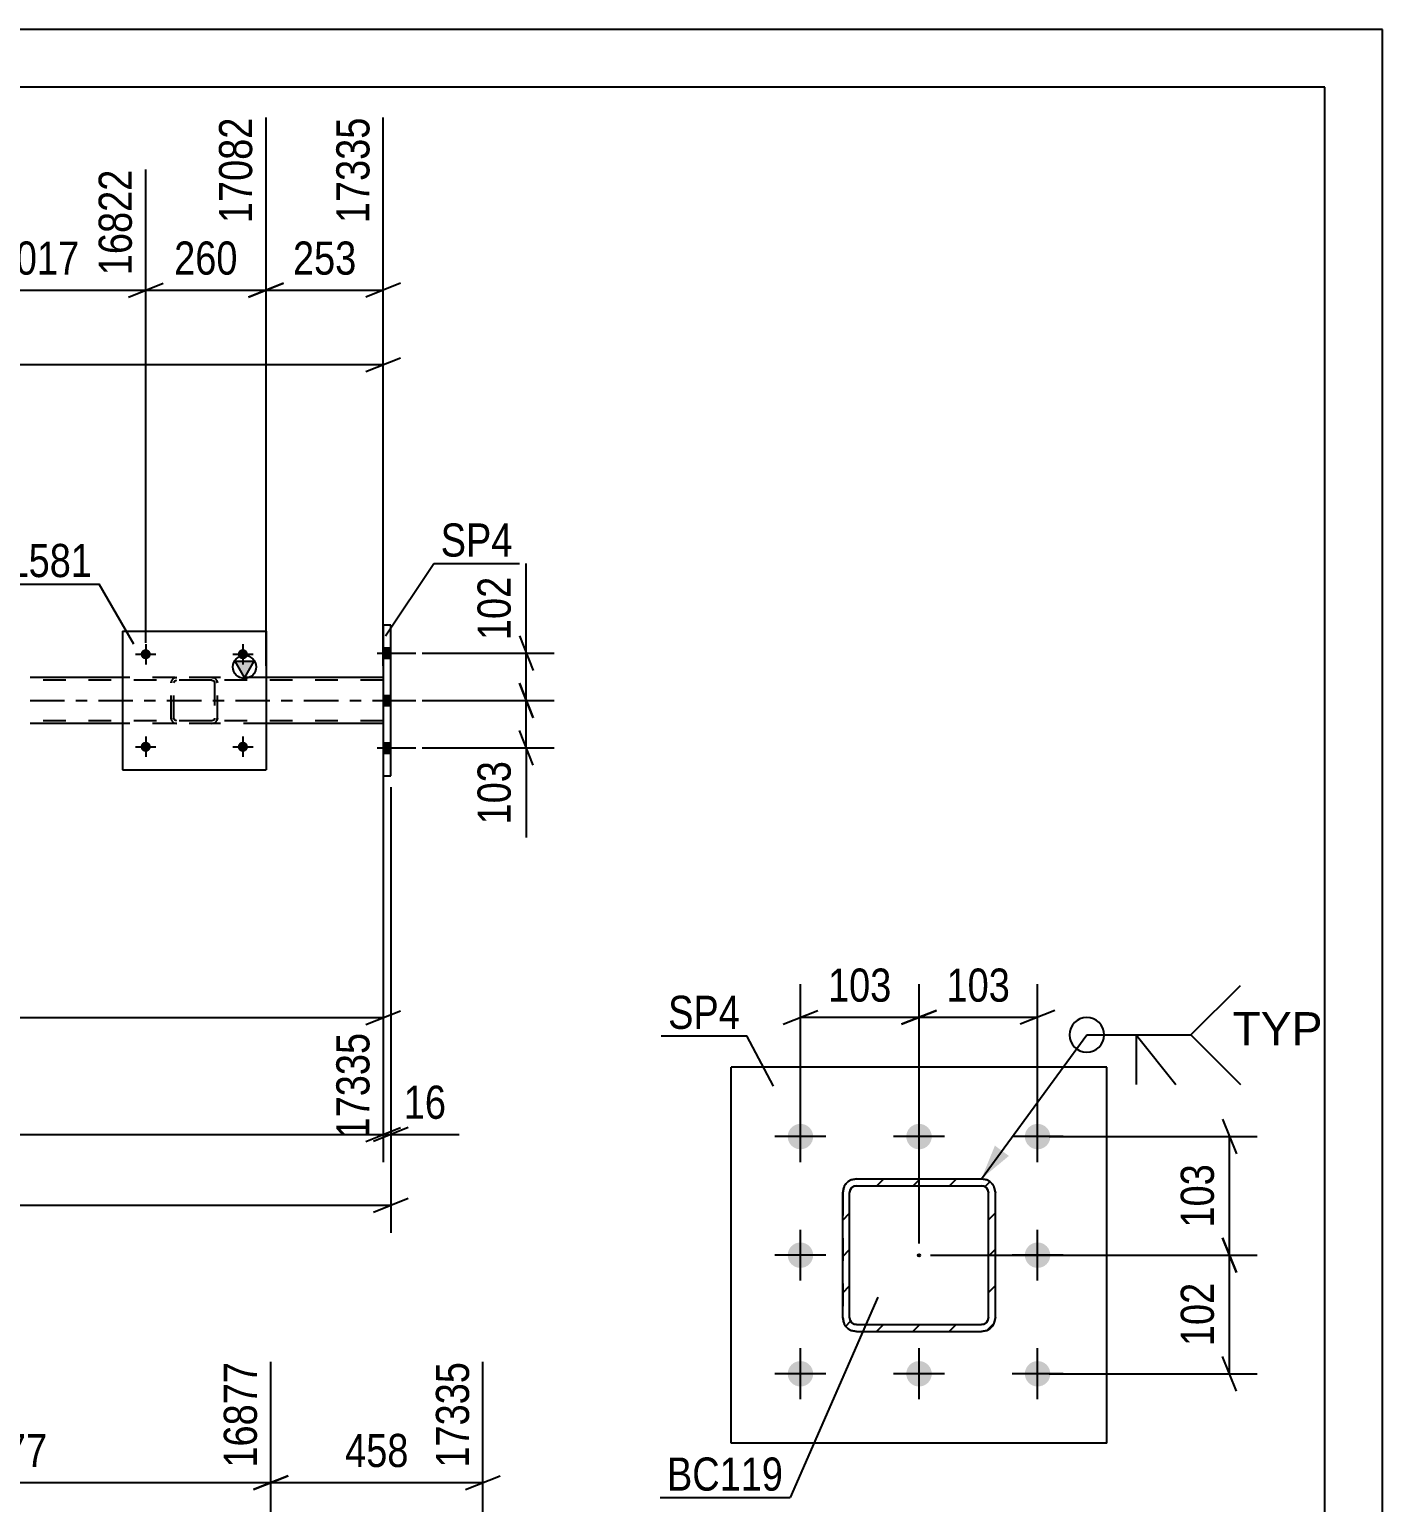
# Model space of a CAD drawing. Header units: millimetres. Extents: x 0 to 841, y 0 to 594.
# Drawn here: x 724 to 841, y 466.7 to 594 of the extents above; entities that cross this region are included whole.
import ezdxf

# ---------------------------------------------------------------- set-up
doc = ezdxf.new("R2010")
doc.units = ezdxf.units.MM
doc.linetypes.add('DXK_LINE_DOT2', pattern=[3.9198, 1.9599, -1.9599])
doc.linetypes.add('DXK_LINE_DOT3', pattern=[5.9187, 2.979, -0.9799, 0.9799, -0.9799])
doc.styles.add('Arial', font='arial.ttf', dxfattribs={"height": 0.2})
doc.styles.add('Arial Narrow', font='ARIALN.TTF', dxfattribs={"height": 0.2})

# ---------------------------------------------------------------- blocks, each defined once
blk = doc.blocks.new('Unknown-389678698-1133 - 46257')
at = {"color": 5, "linetype": 'Continuous'}
for p, q in [((841, 594), (0, 594)), ((841, 0), (841, 594)), ((836, 589), (5, 589)), ((836, 5), (836, 589))]:
    blk.add_line(p, q, dxfattribs=at)
blk = doc.blocks.new('Bolt-389678698-37378 - 6591')
at = {"linetype": 'Continuous'}
for points in [[(734.52, 532, -1), (733.64, 532, -1)], [(742.92, 532, -1), (742.04, 532, -1)]]:
    blk.add_hatch(color=1, dxfattribs=at).paths.add_polyline_path(points)
at = {"color": 1, "linetype": 'Continuous'}
for p, q in [((734.08, 532.88), (734.08, 531.12)), ((742.48, 532.88), (742.48, 531.12)), ((733.2, 532), (734.96, 532)), ((741.6, 532), (743.36, 532))]:
    blk.add_line(p, q, dxfattribs=at)
blk = doc.blocks.new('Part-389678698-6710 - 6591')
at = {"linetype": 'Continuous'}
blk.add_hatch(color=2, dxfattribs=at).paths.add_polyline_path([(742.62, 538), (741.82, 539.4), (743.42, 539.4)])
at = {"color": 2, "linetype": 'Continuous'}
for p, q in [((742.62, 538), (741.82, 539.4)), ((741.82, 539.4), (743.42, 539.4)), ((743.42, 539.4), (742.62, 538)), ((732.08, 538), (724.08, 538)), ((754.62, 538), (744.48, 538)), ((732.08, 534), (724.08, 534)), ((754.62, 534), (744.48, 534))]:
    blk.add_line(p, q, dxfattribs=at)
at = {"color": 7, "linetype": 'DXK_LINE_DOT2'}
for p, q in [((744.48, 538), (724.08, 538)), ((754.62, 537.76), (724.08, 537.76)), ((754.62, 538), (754.62, 534)), ((754.62, 534.24), (724.08, 534.24)), ((744.48, 534), (732.08, 534))]:
    blk.add_line(p, q, dxfattribs=at)
at = {"color": 7, "linetype": 'DXK_LINE_DOT3'}
blk.add_line((724.08, 536), (754.62, 536), dxfattribs=at)
at = {"color": 2, "linetype": 'Continuous'}
blk.add_circle((742.62, 538.9), 1, dxfattribs=at)
blk = doc.blocks.new('Bolt-389678698-6637 - 6591')
at = {"linetype": 'Continuous'}
for points in [[(755.26, 539.66), (755.26, 540.54), (754.62, 540.54), (754.62, 539.66)], [(755.26, 539.66), (755.26, 540.54), (754.62, 540.54), (754.62, 539.66)], [(755.26, 539.66), (755.26, 540.54), (754.62, 540.54), (754.62, 539.66)], [(755.26, 535.56), (755.26, 536.44), (754.62, 536.44), (754.62, 535.56)], [(755.26, 535.56), (755.26, 536.44), (754.62, 536.44), (754.62, 535.56)], [(755.26, 531.46), (755.26, 532.34), (754.62, 532.34), (754.62, 531.46)], [(755.26, 531.46), (755.26, 532.34), (754.62, 532.34), (754.62, 531.46)], [(755.26, 531.46), (755.26, 532.34), (754.62, 532.34), (754.62, 531.46)]]:
    blk.add_hatch(color=1, dxfattribs=at).paths.add_polyline_path(points)
at = {"color": 1, "linetype": 'Continuous'}
for p, q in [((754.1, 540.1), (757.42, 540.1)), ((754.1, 540.1), (757.42, 540.1)), ((754.1, 540.1), (757.42, 540.1)), ((754.62, 540.54), (755.26, 540.54)), ((754.62, 540.54), (755.26, 540.54)), ((754.62, 540.54), (755.26, 540.54)), ((754.62, 539.66), (755.26, 539.66)), ((754.62, 539.66), (755.26, 539.66)), ((754.62, 539.66), (755.26, 539.66)), ((754.62, 536.44), (755.26, 536.44)), ((754.62, 536.44), (755.26, 536.44)), ((754.1, 536), (757.42, 536)), ((754.1, 536), (757.42, 536)), ((754.62, 535.56), (755.26, 535.56)), ((754.62, 535.56), (755.26, 535.56)), ((754.62, 532.34), (755.26, 532.34)), ((754.62, 532.34), (755.26, 532.34)), ((754.62, 532.34), (755.26, 532.34)), ((754.1, 531.9), (757.42, 531.9)), ((754.1, 531.9), (757.42, 531.9)), ((754.1, 531.9), (757.42, 531.9)), ((754.62, 531.46), (755.26, 531.46)), ((754.62, 531.46), (755.26, 531.46)), ((754.62, 531.46), (755.26, 531.46))]:
    blk.add_line(p, q, dxfattribs=at)
blk = doc.blocks.new('Part-389678698-6806 - 6591')
at = {"color": 2, "linetype": 'Continuous'}
for p, q in [((755.26, 542.5), (754.62, 542.5)), ((754.62, 542.5), (754.62, 529.5)), ((755.26, 529.5), (755.26, 542.5)), ((754.62, 529.5), (755.26, 529.5))]:
    blk.add_line(p, q, dxfattribs=at)
blk = doc.blocks.new('Part-389678698-37352 - 6591')
at = {"color": 7, "linetype": 'DXK_LINE_DOT2'}
for p, q in [((736.28, 537.52), (736.32, 537.7)), ((736.32, 537.7), (736.28, 537.52)), ((736.28, 534.48), (736.28, 537.52)), ((736.52, 537.52), (736.54, 537.61)), ((736.52, 534.48), (736.52, 537.52)), ((736.54, 537.61), (736.59, 537.69)), ((736.58, 537.96), (736.76, 538)), ((736.76, 538), (736.58, 537.96)), ((736.59, 537.69), (736.67, 537.74)), ((736.67, 537.74), (736.76, 537.76)), ((739.8, 538), (736.76, 538)), ((739.8, 537.76), (736.76, 537.76)), ((739.8, 538), (739.98, 537.96)), ((739.98, 537.96), (739.8, 538)), ((739.8, 537.76), (739.89, 537.74)), ((739.89, 537.74), (739.97, 537.69)), ((739.97, 537.69), (740.02, 537.61)), ((740.02, 537.61), (740.04, 537.52)), ((740.04, 537.52), (740.04, 534.48)), ((740.24, 537.7), (740.28, 537.52)), ((740.28, 537.52), (740.24, 537.7)), ((740.28, 534.48), (740.28, 537.52)), ((736.32, 534.3), (736.28, 534.48)), ((736.28, 534.48), (736.32, 534.3)), ((736.54, 534.39), (736.52, 534.48)), ((736.59, 534.31), (736.54, 534.39)), ((736.76, 534), (736.58, 534.04)), ((736.58, 534.04), (736.76, 534)), ((736.67, 534.26), (736.59, 534.31)), ((736.76, 534.24), (736.67, 534.26)), ((739.8, 534.24), (736.76, 534.24)), ((739.8, 534), (736.76, 534)), ((739.89, 534.26), (739.8, 534.24)), ((739.98, 534.04), (739.8, 534)), ((739.8, 534), (739.98, 534.04)), ((739.97, 534.31), (739.89, 534.26)), ((740.02, 534.39), (739.97, 534.31)), ((740.04, 534.48), (740.02, 534.39)), ((740.28, 534.48), (740.24, 534.3)), ((740.24, 534.3), (740.28, 534.48))]:
    blk.add_line(p, q, dxfattribs=at)
at = {"color": 7, "linetype": 'DXK_LINE_DOT3'}
blk.add_line((738.28, 536), (738.28, 536), dxfattribs=at)
at = {"color": 7, "linetype": 'DXK_LINE_DOT2'}
for centre, start, end in [((736.76, 537.52), 112.5, 157.5), ((736.76, 537.52), 112.5, 157.5), ((739.8, 537.52), 22.5, 67.5), ((739.8, 537.52), 22.5, 67.5), ((736.76, 534.48), 202.5, 247.5), ((736.76, 534.48), 202.5, 247.5), ((739.8, 534.48), 292.5, 337.5), ((739.8, 534.48), 292.5, 337.5)]:
    blk.add_arc(centre, 0.48, start, end, dxfattribs=at)
blk = doc.blocks.new('Part-389678698-37353 - 6591')
at = {"color": 2, "linetype": 'Continuous'}
for p, q in [((732.08, 542), (732.08, 530)), ((732.08, 542), (744.48, 542)), ((744.48, 542), (744.48, 530)), ((732.08, 530), (744.48, 530))]:
    blk.add_line(p, q, dxfattribs=at)
blk = doc.blocks.new('Bolt-389678698-37379 - 6591')
at = {"linetype": 'Continuous'}
for points in [[(734.52, 540, -1), (733.64, 540, -1)], [(742.92, 540, -1), (742.04, 540, -1)]]:
    blk.add_hatch(color=1, dxfattribs=at).paths.add_polyline_path(points)
at = {"color": 1, "linetype": 'Continuous'}
for p, q in [((733.2, 540), (734.96, 540)), ((734.08, 540.88), (734.08, 539.12)), ((741.6, 540), (743.36, 540)), ((742.48, 540.88), (742.48, 539.12))]:
    blk.add_line(p, q, dxfattribs=at)
blk = doc.blocks.new('Bolt-389678698-2605 - 2419')
at = {"linetype": 'Continuous'}
for points in [[(790.68, 497.21, -1), (790.68, 499.41, -1)], [(800.93, 497.21, -1), (800.93, 499.41, -1)], [(811.18, 497.21, -1), (811.18, 499.41, -1)], [(790.68, 486.96, -1), (790.68, 489.16, -1)], [(811.18, 486.96, -1), (811.18, 489.16, -1)], [(790.68, 476.71, -1), (790.68, 478.91, -1)], [(800.93, 476.71, -1), (800.93, 478.91, -1)], [(811.18, 476.71, -1), (811.18, 478.91, -1)]]:
    blk.add_hatch(color=1, dxfattribs=at).paths.add_polyline_path(points)
at = {"color": 1, "linetype": 'Continuous'}
for p, q in [((790.68, 496.11), (790.68, 500.51)), ((800.93, 496.11), (800.93, 500.51)), ((811.18, 496.11), (811.18, 500.51)), ((792.88, 498.31), (788.48, 498.31)), ((803.13, 498.31), (798.73, 498.31)), ((813.38, 498.31), (808.98, 498.31)), ((790.68, 485.86), (790.68, 490.26)), ((811.18, 485.86), (811.18, 490.26)), ((792.88, 488.06), (788.48, 488.06)), ((813.38, 488.06), (808.98, 488.06)), ((790.68, 475.61), (790.68, 480.01)), ((800.93, 475.61), (800.93, 480.01)), ((811.18, 475.61), (811.18, 480.01)), ((792.88, 477.81), (788.48, 477.81)), ((803.13, 477.81), (798.73, 477.81)), ((813.38, 477.81), (808.98, 477.81))]:
    blk.add_line(p, q, dxfattribs=at)
blk = doc.blocks.new('Part-389678698-2581 - 2419')
at = {"color": 2, "linetype": 'Continuous'}
for p, q in [((817.18, 504.31), (784.68, 504.31)), ((784.68, 471.81), (784.68, 504.31)), ((817.18, 471.81), (817.18, 504.31)), ((817.18, 471.81), (784.68, 471.81))]:
    blk.add_line(p, q, dxfattribs=at)
blk = doc.blocks.new('Part-389678698-2492 - 2419')
at = {"linetype": 'Continuous'}
h = blk.add_hatch(dxfattribs=at)
h.set_pattern_fill('', scale=0.7, style=0, pattern_type=0)
h.set_pattern_definition([(45, (806.7855, 481.5547), (-1.57154, 1.57154), [])])
h.paths.add_polyline_path([(806.33, 481.46), (806.79, 481.55), (807.17, 481.81), (807.43, 482.2), (807.53, 482.66), (807.53, 493.46), (807.43, 493.92), (807.17, 494.31), (806.79, 494.57), (806.33, 494.66), (795.53, 494.66), (795.07, 494.57), (794.68, 494.31), (794.42, 493.92), (794.33, 493.46), (794.33, 482.66), (794.42, 482.2), (794.68, 481.81), (795.07, 481.55), (795.53, 481.46)])
h.paths.add_polyline_path([(795.53, 482.06), (795.3, 482.11), (795.1, 482.24), (794.97, 482.43), (794.93, 482.66), (794.93, 493.46), (794.97, 493.69), (795.1, 493.89), (795.3, 494.02), (795.53, 494.06), (806.33, 494.06), (806.56, 494.02), (806.75, 493.89), (806.88, 493.69), (806.93, 493.46), (806.93, 482.66), (806.88, 482.43), (806.75, 482.24), (806.56, 482.11), (806.33, 482.06)])
blk.add_hatch(color=30, dxfattribs=at).paths.add_polyline_path([(800.93, 487.96, -1), (800.93, 488.16, -1)])
at = {"color": 7, "linetype": 'DXK_LINE_DOT2'}
for p, q in [((795.07, 494.57), (795.53, 494.66)), ((795.3, 494.02), (795.1, 493.89)), ((795.53, 494.06), (795.3, 494.02)), ((795.53, 494.66), (806.33, 494.66)), ((795.53, 494.06), (806.33, 494.06)), ((806.33, 494.66), (806.79, 494.57)), ((806.56, 494.02), (806.33, 494.06)), ((806.75, 493.89), (806.56, 494.02)), ((794.33, 493.46), (794.42, 493.92)), ((794.33, 493.46), (794.33, 482.66)), ((794.97, 493.69), (794.93, 493.46)), ((794.93, 482.66), (794.93, 493.46)), ((795.1, 493.89), (794.97, 493.69)), ((806.88, 493.69), (806.75, 493.89)), ((806.93, 493.46), (806.88, 493.69)), ((806.93, 482.66), (806.93, 493.46)), ((807.43, 493.92), (807.53, 493.46)), ((807.53, 482.66), (807.53, 493.46)), ((794.42, 482.2), (794.33, 482.66)), ((794.93, 482.66), (794.97, 482.43)), ((806.88, 482.43), (806.93, 482.66)), ((807.53, 482.66), (807.43, 482.2)), ((794.97, 482.43), (795.1, 482.24)), ((795.53, 481.46), (795.07, 481.55)), ((795.1, 482.24), (795.3, 482.11)), ((795.3, 482.11), (795.53, 482.06)), ((795.53, 482.06), (806.33, 482.06)), ((795.53, 481.46), (806.33, 481.46)), ((806.33, 482.06), (806.56, 482.11)), ((806.79, 481.55), (806.33, 481.46)), ((806.56, 482.11), (806.75, 482.24)), ((806.75, 482.24), (806.88, 482.43))]:
    blk.add_line(p, q, dxfattribs=at)
at = {"color": 2, "linetype": 'Continuous'}
for p, q in [((795.53, 494.66), (795.07, 494.57)), ((795.1, 493.89), (795.3, 494.02)), ((795.3, 494.02), (795.53, 494.06)), ((795.53, 494.66), (795.53, 494.66)), ((795.53, 494.66), (806.33, 494.66)), ((795.53, 494.06), (795.53, 494.06)), ((795.53, 494.06), (806.33, 494.06)), ((806.33, 494.66), (806.33, 494.66)), ((806.79, 494.57), (806.33, 494.66)), ((806.33, 494.06), (806.33, 494.06)), ((806.33, 494.06), (806.56, 494.02)), ((806.56, 494.02), (806.75, 493.89)), ((794.42, 493.92), (794.33, 493.46)), ((794.33, 493.46), (794.33, 493.46)), ((794.33, 482.66), (794.33, 493.46)), ((794.93, 493.46), (794.97, 493.69)), ((794.93, 493.46), (794.93, 493.46)), ((794.93, 482.66), (794.93, 493.46)), ((794.97, 493.69), (795.1, 493.89)), ((806.75, 493.89), (806.88, 493.69)), ((806.88, 493.69), (806.93, 493.46)), ((806.93, 493.46), (806.93, 493.46)), ((806.93, 482.66), (806.93, 493.46)), ((807.53, 493.46), (807.43, 493.92)), ((807.53, 493.46), (807.53, 493.46)), ((807.53, 482.66), (807.53, 493.46)), ((794.33, 482.66), (794.33, 482.66)), ((794.33, 482.66), (794.42, 482.2)), ((794.93, 482.66), (794.93, 482.66)), ((794.97, 482.43), (794.93, 482.66)), ((806.93, 482.66), (806.88, 482.43)), ((806.93, 482.66), (806.93, 482.66)), ((807.43, 482.2), (807.53, 482.66)), ((807.53, 482.66), (807.53, 482.66)), ((795.1, 482.24), (794.97, 482.43)), ((795.07, 481.55), (795.53, 481.46)), ((795.3, 482.11), (795.1, 482.24)), ((795.53, 482.06), (795.3, 482.11)), ((795.53, 482.06), (795.53, 482.06)), ((795.53, 482.06), (806.33, 482.06)), ((795.53, 481.46), (795.53, 481.46)), ((795.53, 481.46), (806.33, 481.46)), ((806.56, 482.11), (806.33, 482.06)), ((806.33, 482.06), (806.33, 482.06)), ((806.33, 481.46), (806.79, 481.55)), ((806.33, 481.46), (806.33, 481.46)), ((806.75, 482.24), (806.56, 482.11)), ((806.88, 482.43), (806.75, 482.24))]:
    blk.add_line(p, q, dxfattribs=at)
at = {"color": 7, "linetype": 'DXK_LINE_DOT3'}
blk.add_line((800.93, 488.06), (800.93, 488.06), dxfattribs=at)
at = {"color": 30, "linetype": 'DXK_LINE_DOT3'}
blk.add_line((800.93, 488.06), (800.93, 488.06), dxfattribs=at)
at = {"color": 30, "linetype": 'Continuous'}
blk.add_circle((800.93, 488.06), 0.1, dxfattribs=at)
at = {"color": 7, "linetype": 'DXK_LINE_DOT2'}
for centre, start, end in [((795.53, 493.46), 112.5, 157.5), ((806.33, 493.46), 22.5, 67.5), ((795.53, 482.66), 202.5, 247.5), ((806.33, 482.66), 292.5, 337.5)]:
    blk.add_arc(centre, 1.2, start, end, dxfattribs=at)
at = {"color": 2, "linetype": 'Continuous'}
for centre, start, end in [((795.53, 493.46), 112.5, 157.5), ((806.33, 493.46), 22.5, 67.5), ((795.53, 482.66), 202.5, 247.5), ((806.33, 482.66), 292.5, 337.5)]:
    blk.add_arc(centre, 1.2, start, end, dxfattribs=at)
blk = doc.blocks.new('StraightDimension-389678698-41726 - 6591')
at = {"color": 7, "linetype": 'Continuous'}
for p, q in [((715.3, 539), (715.3, 586.4)), ((734.08, 541), (734.08, 581.9)), ((716.8, 572.06), (713.8, 570.86)), ((732.58, 570.86), (735.58, 572.06)), ((715.3, 571.46), (734.08, 571.46))]:
    blk.add_line(p, q, dxfattribs=at)
at = {"color": 0}
blk.add_wipeout([(728.95, 572.21), (728.95, 576.41), (720.43, 576.41), (720.43, 572.21)], dxfattribs=at)
at = {"color": 3, "style": 'Arial Narrow'}
blk.add_text('1017', height=2.863, dxfattribs=at).set_placement((721.03, 572.81))
at = {"color": 0, "linetype": 'Continuous'}
blk.add_wipeout([(733.48, 582.5), (729.28, 582.5), (729.28, 572.16), (733.48, 572.16)], dxfattribs=at)
at = {"color": 3, "linetype": 'Continuous', "style": 'Arial Narrow'}
blk.add_text('16822', height=2.863, rotation=90.0002, dxfattribs=at).set_placement((732.88, 572.76))
blk = doc.blocks.new('StraightDimension-389678698-6980 - 6591')
at = {"color": 7, "linetype": 'Continuous'}
for p, q in [((754.62, 543.5), (754.62, 567.88)), ((753.12, 564.43), (756.12, 565.63)), ((200, 565.03), (754.62, 565.03))]:
    blk.add_line(p, q, dxfattribs=at)
blk = doc.blocks.new('StraightDimension-389678698-27486 - 6591')
at = {"color": 7, "linetype": 'Continuous'}
for p, q in [((755.26, 528.5), (755.26, 489.98)), ((753.76, 491.78), (756.76, 492.98)), ((82.48, 492.38), (755.26, 492.38))]:
    blk.add_line(p, q, dxfattribs=at)
blk = doc.blocks.new('StraightDimension-389678698-35071 - 6591')
at = {"color": 7, "linetype": 'Continuous'}
for p, q in [((754.62, 533), (754.62, 498.15)), ((199.85, 508.59), (754.62, 508.59)), ((753.12, 507.99), (756.12, 509.19))]:
    blk.add_line(p, q, dxfattribs=at)
at = {"color": 0, "linetype": 'Continuous'}
blk.add_wipeout([(754.02, 507.89), (749.82, 507.89), (749.82, 497.55), (754.02, 497.55)], dxfattribs=at)
at = {"color": 3, "linetype": 'Continuous', "style": 'Arial Narrow'}
blk.add_text('17335', height=2.863, rotation=90.0002, dxfattribs=at).set_placement((753.42, 498.15))
blk = doc.blocks.new('StraightDimension-389678698-41724 - 6591')
at = {"color": 7, "linetype": 'Continuous'}
for p, q in [((744.48, 539), (744.48, 586.4)), ((754.62, 539), (754.62, 586.4)), ((742.98, 570.86), (745.98, 572.06)), ((756.12, 572.06), (753.12, 570.86)), ((744.48, 571.46), (754.62, 571.46))]:
    blk.add_line(p, q, dxfattribs=at)
at = {"color": 0}
blk.add_wipeout([(752.89, 572.21), (752.89, 576.41), (746.21, 576.41), (746.21, 572.21)], dxfattribs=at)
at = {"color": 3, "style": 'Arial Narrow'}
blk.add_text('253', height=2.863, dxfattribs=at).set_placement((746.81, 572.81))
at = {"color": 0, "linetype": 'Continuous'}
blk.add_wipeout([(754.02, 587), (749.82, 587), (749.82, 576.66), (754.02, 576.66)], dxfattribs=at)
at = {"color": 3, "linetype": 'Continuous', "style": 'Arial Narrow'}
blk.add_text('17335', height=2.863, rotation=90.0002, dxfattribs=at).set_placement((753.42, 577.26))
blk = doc.blocks.new('StraightDimension-389678698-41725 - 6591')
at = {"color": 7, "linetype": 'Continuous'}
for p, q in [((744.48, 539), (744.48, 586.4)), ((734.08, 541), (734.08, 581.9)), ((732.58, 570.86), (735.58, 572.06)), ((745.98, 572.06), (742.98, 570.86)), ((734.08, 571.46), (744.48, 571.46))]:
    blk.add_line(p, q, dxfattribs=at)
at = {"color": 0}
blk.add_wipeout([(742.62, 572.21), (742.62, 576.41), (735.94, 576.41), (735.94, 572.21)], dxfattribs=at)
at = {"color": 3, "style": 'Arial Narrow'}
blk.add_text('260', height=2.863, dxfattribs=at).set_placement((736.54, 572.81))
at = {"color": 0, "linetype": 'Continuous'}
blk.add_wipeout([(743.88, 587), (739.68, 587), (739.68, 576.66), (743.88, 576.66)], dxfattribs=at)
at = {"color": 3, "linetype": 'Continuous', "style": 'Arial Narrow'}
blk.add_text('17082', height=2.863, rotation=90.0002, dxfattribs=at).set_placement((743.28, 577.26))
blk = doc.blocks.new('StraightDimension-389678698-43236 - 6591')
at = {"color": 7, "linetype": 'Continuous'}
for p, q in [((754.62, 528.5), (754.62, 496.1)), ((755.26, 528.5), (755.26, 496.1)), ((753.12, 497.9), (756.12, 499.1)), ((756.76, 499.1), (753.76, 497.9)), ((754.62, 498.5), (755.26, 498.5)), ((755.26, 498.5), (761.17, 498.5)), ((755.26, 498.5), (761.17, 498.5))]:
    blk.add_line(p, q, dxfattribs=at)
at = {"color": 0}
blk.add_wipeout([(760.64, 499.25), (760.64, 503.45), (755.79, 503.45), (755.79, 499.25)], dxfattribs=at)
at = {"color": 3, "style": 'Arial Narrow'}
blk.add_text('16', height=2.863, dxfattribs=at).set_placement((756.39, 499.85))
blk = doc.blocks.new('StraightDimension-389678698-43237 - 6591')
at = {"color": 7, "linetype": 'Continuous'}
for p, q in [((754.62, 528.5), (754.62, 496.1)), ((753.12, 497.9), (756.12, 499.1)), ((83.12, 498.5), (754.62, 498.5))]:
    blk.add_line(p, q, dxfattribs=at)
blk = doc.blocks.new('StraightDimension-389678698-45681 - 6591')
at = {"color": 7, "linetype": 'Continuous'}
for p, q in [((766.98, 540.1), (766.98, 547.83)), ((766.98, 540.1), (766.98, 547.83)), ((766.38, 541.6), (767.58, 538.6)), ((757.98, 540.1), (769.38, 540.1)), ((766.98, 536), (766.98, 540.1)), ((767.58, 534.5), (766.38, 537.5)), ((757.98, 536), (769.38, 536))]:
    blk.add_line(p, q, dxfattribs=at)
at = {"color": 0}
blk.add_wipeout([(766.23, 547.31), (762.03, 547.31), (762.03, 540.62), (766.23, 540.62)], dxfattribs=at)
at = {"color": 3, "style": 'Arial Narrow'}
blk.add_text('102', height=2.863, rotation=90.0002, dxfattribs=at).set_placement((765.63, 541.22))
blk = doc.blocks.new('StraightDimension-389678698-45682 - 6591')
at = {"color": 7, "linetype": 'Continuous'}
for p, q in [((766.38, 537.5), (767.58, 534.5)), ((757.98, 536), (769.38, 536)), ((766.98, 531.9), (766.98, 536)), ((767.58, 530.4), (766.38, 533.4)), ((757.98, 531.9), (769.38, 531.9)), ((766.98, 531.9), (766.98, 524.16)), ((766.98, 531.9), (766.98, 524.16))]:
    blk.add_line(p, q, dxfattribs=at)
at = {"color": 0}
blk.add_wipeout([(766.23, 531.37), (762.03, 531.37), (762.03, 524.69), (766.23, 524.69)], dxfattribs=at)
at = {"color": 3, "style": 'Arial Narrow'}
blk.add_text('103', height=2.863, rotation=90.0002, dxfattribs=at).set_placement((765.63, 525.29))
blk = doc.blocks.new('StraightDimension-389678698-47711 - 2419')
at = {"color": 7, "linetype": 'Continuous'}
for p, q in [((800.93, 489.06), (800.93, 511.47)), ((811.18, 499.31), (811.18, 511.47)), ((799.43, 508.02), (802.43, 509.22)), ((800.93, 508.62), (811.18, 508.62)), ((812.68, 509.22), (809.68, 508.02))]:
    blk.add_line(p, q, dxfattribs=at)
at = {"color": 0}
blk.add_wipeout([(809.39, 509.37), (809.39, 513.57), (802.71, 513.57), (802.71, 509.37)], dxfattribs=at)
at = {"color": 3, "style": 'Arial Narrow'}
blk.add_text('103', height=2.863, dxfattribs=at).set_placement((803.31, 509.97))
blk = doc.blocks.new('StraightDimension-389678698-47712 - 2419')
at = {"color": 7, "linetype": 'Continuous'}
for p, q in [((790.68, 499.31), (790.68, 511.47)), ((800.93, 489.06), (800.93, 511.47)), ((789.18, 508.02), (792.18, 509.22)), ((790.68, 508.62), (800.93, 508.62)), ((802.43, 509.22), (799.43, 508.02))]:
    blk.add_line(p, q, dxfattribs=at)
at = {"color": 0}
blk.add_wipeout([(799.14, 509.37), (799.14, 513.57), (792.46, 513.57), (792.46, 509.37)], dxfattribs=at)
at = {"color": 3, "style": 'Arial Narrow'}
blk.add_text('103', height=2.863, dxfattribs=at).set_placement((793.06, 509.97))
blk = doc.blocks.new('StraightDimension-389678698-47737 - 2419')
at = {"color": 7, "linetype": 'Continuous'}
for p, q in [((827.17, 499.81), (828.37, 496.81)), ((812.18, 498.31), (830.17, 498.31)), ((827.77, 488.06), (827.77, 498.31)), ((828.37, 486.56), (827.17, 489.56)), ((801.93, 488.06), (830.17, 488.06))]:
    blk.add_line(p, q, dxfattribs=at)
at = {"color": 0}
blk.add_wipeout([(827.02, 496.53), (822.82, 496.53), (822.82, 489.85), (827.02, 489.85)], dxfattribs=at)
at = {"color": 3, "style": 'Arial Narrow'}
blk.add_text('103', height=2.863, rotation=90.0002, dxfattribs=at).set_placement((826.42, 490.45))
blk = doc.blocks.new('StraightDimension-389678698-47738 - 2419')
at = {"color": 7, "linetype": 'Continuous'}
for p, q in [((827.17, 489.56), (828.37, 486.56)), ((801.93, 488.06), (830.17, 488.06)), ((827.77, 477.81), (827.77, 488.06)), ((828.37, 476.31), (827.17, 479.31)), ((812.18, 477.81), (830.17, 477.81))]:
    blk.add_line(p, q, dxfattribs=at)
at = {"color": 0}
blk.add_wipeout([(827.02, 486.28), (822.82, 486.28), (822.82, 479.6), (827.02, 479.6)], dxfattribs=at)
at = {"color": 3, "style": 'Arial Narrow'}
blk.add_text('102', height=2.863, rotation=90.0002, dxfattribs=at).set_placement((826.42, 480.2))
blk = doc.blocks.new('StraightDimension-389678698-45407 - 5011')
at = {"color": 7, "linetype": 'Continuous'}
for p, q in [((744.89, 434.41), (744.89, 478.84)), ((763.23, 426.56), (763.23, 478.84)), ((746.39, 469), (743.39, 467.8)), ((761.73, 467.8), (764.73, 469)), ((744.89, 468.4), (763.23, 468.4))]:
    blk.add_line(p, q, dxfattribs=at)
at = {"color": 0}
blk.add_wipeout([(757.4, 469.15), (757.4, 473.35), (750.72, 473.35), (750.72, 469.15)], dxfattribs=at)
at = {"color": 3, "style": 'Arial Narrow'}
blk.add_text('458', height=2.863, dxfattribs=at).set_placement((751.32, 469.75))
at = {"color": 0, "linetype": 'Continuous'}
blk.add_wipeout([(762.63, 479.44), (758.43, 479.44), (758.43, 469.1), (762.63, 469.1)], dxfattribs=at)
at = {"color": 3, "linetype": 'Continuous', "style": 'Arial Narrow'}
blk.add_text('17335', height=2.863, rotation=90.0002, dxfattribs=at).set_placement((762.03, 469.7))
blk = doc.blocks.new('StraightDimension-389678698-45408 - 5011')
at = {"color": 7, "linetype": 'Continuous'}
for p, q in [((698.95, 434.41), (698.95, 478.84)), ((744.89, 434.41), (744.89, 478.84)), ((700.45, 469), (697.45, 467.8)), ((743.39, 467.8), (746.39, 469)), ((698.95, 468.4), (744.89, 468.4))]:
    blk.add_line(p, q, dxfattribs=at)
at = {"color": 0}
blk.add_wipeout([(726.17, 469.15), (726.17, 473.35), (717.66, 473.35), (717.66, 469.15)], dxfattribs=at)
at = {"color": 3, "style": 'Arial Narrow'}
blk.add_text('1277', height=2.863, dxfattribs=at).set_placement((718.26, 469.75))
at = {"color": 0, "linetype": 'Continuous'}
blk.add_wipeout([(744.29, 479.44), (740.09, 479.44), (740.09, 469.1), (744.29, 469.1)], dxfattribs=at)
at = {"color": 3, "linetype": 'Continuous', "style": 'Arial Narrow'}
blk.add_text('16877', height=2.863, rotation=90.0002, dxfattribs=at).set_placement((743.69, 469.7))
blk = doc.blocks.new('Mark-389678698-6802 - 6591')
at = {"color": 0}
blk.add_wipeout([(765.79, 548.44), (765.79, 551.44), (759.58, 551.44), (759.58, 548.44)], dxfattribs=at)
blk.add_wipeout([(765.79, 548.44), (765.79, 551.44), (759.58, 551.44), (759.58, 548.44)], dxfattribs=at)
at = {"color": 30, "linetype": 'Continuous'}
for p, q in [((754.81, 541.59), (758.98, 547.84)), ((758.98, 547.84), (766.39, 547.84))]:
    blk.add_line(p, q, dxfattribs=at)
at = {"color": 3, "style": 'Arial Narrow'}
blk.add_text('SP4', height=2.863, dxfattribs=at).set_placement((759.58, 548.44))
blk = doc.blocks.new('Mark-389678698-42442 - 6591')
at = {"color": 0}
blk.add_wipeout([(729.46, 546.67), (729.46, 549.67), (719.95, 549.67), (719.95, 546.67)], dxfattribs=at)
blk.add_wipeout([(729.46, 546.67), (729.46, 549.67), (719.95, 549.67), (719.95, 546.67)], dxfattribs=at)
at = {"color": 30, "linetype": 'Continuous'}
for p in [(719.35, 546.07), (733.06, 540.87)]:
    blk.add_line(p, (730.06, 546.07), dxfattribs=at)
at = {"color": 3, "style": 'Arial Narrow'}
blk.add_text('PL581', height=2.863, dxfattribs=at).set_placement((719.95, 546.67))
blk = doc.blocks.new('Mark-389678698-2577 - 2419')
at = {"color": 0}
blk.add_wipeout([(785.45, 507.62), (785.45, 510.62), (779.24, 510.62), (779.24, 507.62)], dxfattribs=at)
blk.add_wipeout([(785.45, 507.62), (785.45, 510.62), (779.24, 510.62), (779.24, 507.62)], dxfattribs=at)
at = {"color": 30, "linetype": 'Continuous'}
for p in [(778.64, 507.02), (788.36, 502.66)]:
    blk.add_line(p, (786.05, 507.02), dxfattribs=at)
at = {"color": 3, "style": 'Arial Narrow'}
blk.add_text('SP4', height=2.863, dxfattribs=at).set_placement((779.24, 507.62))
blk = doc.blocks.new('Mark-389678698-2488 - 2419')
at = {"color": 0}
blk.add_wipeout([(789.19, 467.71), (789.19, 470.71), (779.14, 470.71), (779.14, 467.71)], dxfattribs=at)
blk.add_wipeout([(789.19, 467.71), (789.19, 470.71), (779.14, 470.71), (779.14, 467.71)], dxfattribs=at)
at = {"color": 30, "linetype": 'Continuous'}
for p in [(797.38, 484.43), (778.54, 467.11)]:
    blk.add_line(p, (789.79, 467.11), dxfattribs=at)
at = {"color": 3, "style": 'Arial Narrow'}
blk.add_text('BC119', height=2.863, dxfattribs=at).set_placement((779.14, 467.71))
blk = doc.blocks.new('WeldMark-389678698-23905 - 2419')
at = {"linetype": 'Continuous'}
blk.add_hatch(color=30, dxfattribs=at).paths.add_polyline_path([(808.7, 496.64), (806.33, 494.67), (807.49, 497.53)])
at = {"color": 30, "linetype": 'Continuous'}
for p, q in [((806.33, 494.67), (815.43, 507.1)), ((815.43, 507.1), (824.43, 507.1))]:
    blk.add_line(p, q, dxfattribs=at)
at = {"color": 3, "linetype": 'Continuous'}
for q in [(823.14, 502.81), (819.71, 502.81)]:
    blk.add_line((819.71, 507.1), q, dxfattribs=at)
for start, end in [(90, 270), (270, 90)]:
    blk.add_arc((815.43, 507.1), 1.5, start, end, dxfattribs=at)
at = {"color": 0, "linetype": 'Continuous'}
blk.add_wipeout([(835.8, 506.2), (835.8, 509.2), (828.03, 509.2), (828.03, 506.2)], dxfattribs=at)
blk.add_wipeout([(835.8, 506.2), (835.8, 509.2), (828.03, 509.2), (828.03, 506.2)], dxfattribs=at)
at = {"color": 3, "linetype": 'Continuous'}
for q in [(828.71, 511.38), (828.71, 502.81)]:
    blk.add_line((824.43, 507.1), q, dxfattribs=at)
at = {"color": 3, "linetype": 'Continuous', "style": 'Arial'}
blk.add_text('TYP', height=2.865, dxfattribs=at).set_placement((828.03, 506.2))

msp = doc.modelspace()

# ---------------------------------------------------------------- block references
for name in ['Unknown-389678698-1133 - 46257', 'Part-389678698-6806 - 6591', 'Part-389678698-37353 - 6591', 'Part-389678698-6710 - 6591', 'Bolt-389678698-37379 - 6591', 'Bolt-389678698-6637 - 6591', 'Part-389678698-37352 - 6591', 'Bolt-389678698-37378 - 6591', 'Part-389678698-2581 - 2419', 'Bolt-389678698-2605 - 2419', 'Part-389678698-2492 - 2419']:
    msp.add_blockref(name, (0, 0))

# ---------------------------------------------------------------- next in the draw order: block references
for name in ['StraightDimension-389678698-41726 - 6591', 'StraightDimension-389678698-45681 - 6591', 'StraightDimension-389678698-27486 - 6591', 'StraightDimension-389678698-47711 - 2419', 'Mark-389678698-2577 - 2419', 'Mark-389678698-2488 - 2419', 'StraightDimension-389678698-45407 - 5011']:
    msp.add_blockref(name, (0, 0))

# ---------------------------------------------------------------- next in the draw order: block references
for name in ['StraightDimension-389678698-6980 - 6591', 'StraightDimension-389678698-35071 - 6591', 'StraightDimension-389678698-47712 - 2419', 'StraightDimension-389678698-45408 - 5011']:
    msp.add_blockref(name, (0, 0))

# ---------------------------------------------------------------- next in the draw order: block references
for name in ['StraightDimension-389678698-41724 - 6591', 'StraightDimension-389678698-43236 - 6591', 'StraightDimension-389678698-47737 - 2419']:
    msp.add_blockref(name, (0, 0))

# ---------------------------------------------------------------- next in the draw order: block references
for name in ['StraightDimension-389678698-41725 - 6591', 'Mark-389678698-6802 - 6591', 'StraightDimension-389678698-45682 - 6591', 'StraightDimension-389678698-43237 - 6591', 'WeldMark-389678698-23905 - 2419', 'StraightDimension-389678698-47738 - 2419']:
    msp.add_blockref(name, (0, 0))

# ---------------------------------------------------------------- next in the draw order: block references
msp.add_blockref('Mark-389678698-42442 - 6591', (0, 0))

doc.saveas('drawing.dxf')
